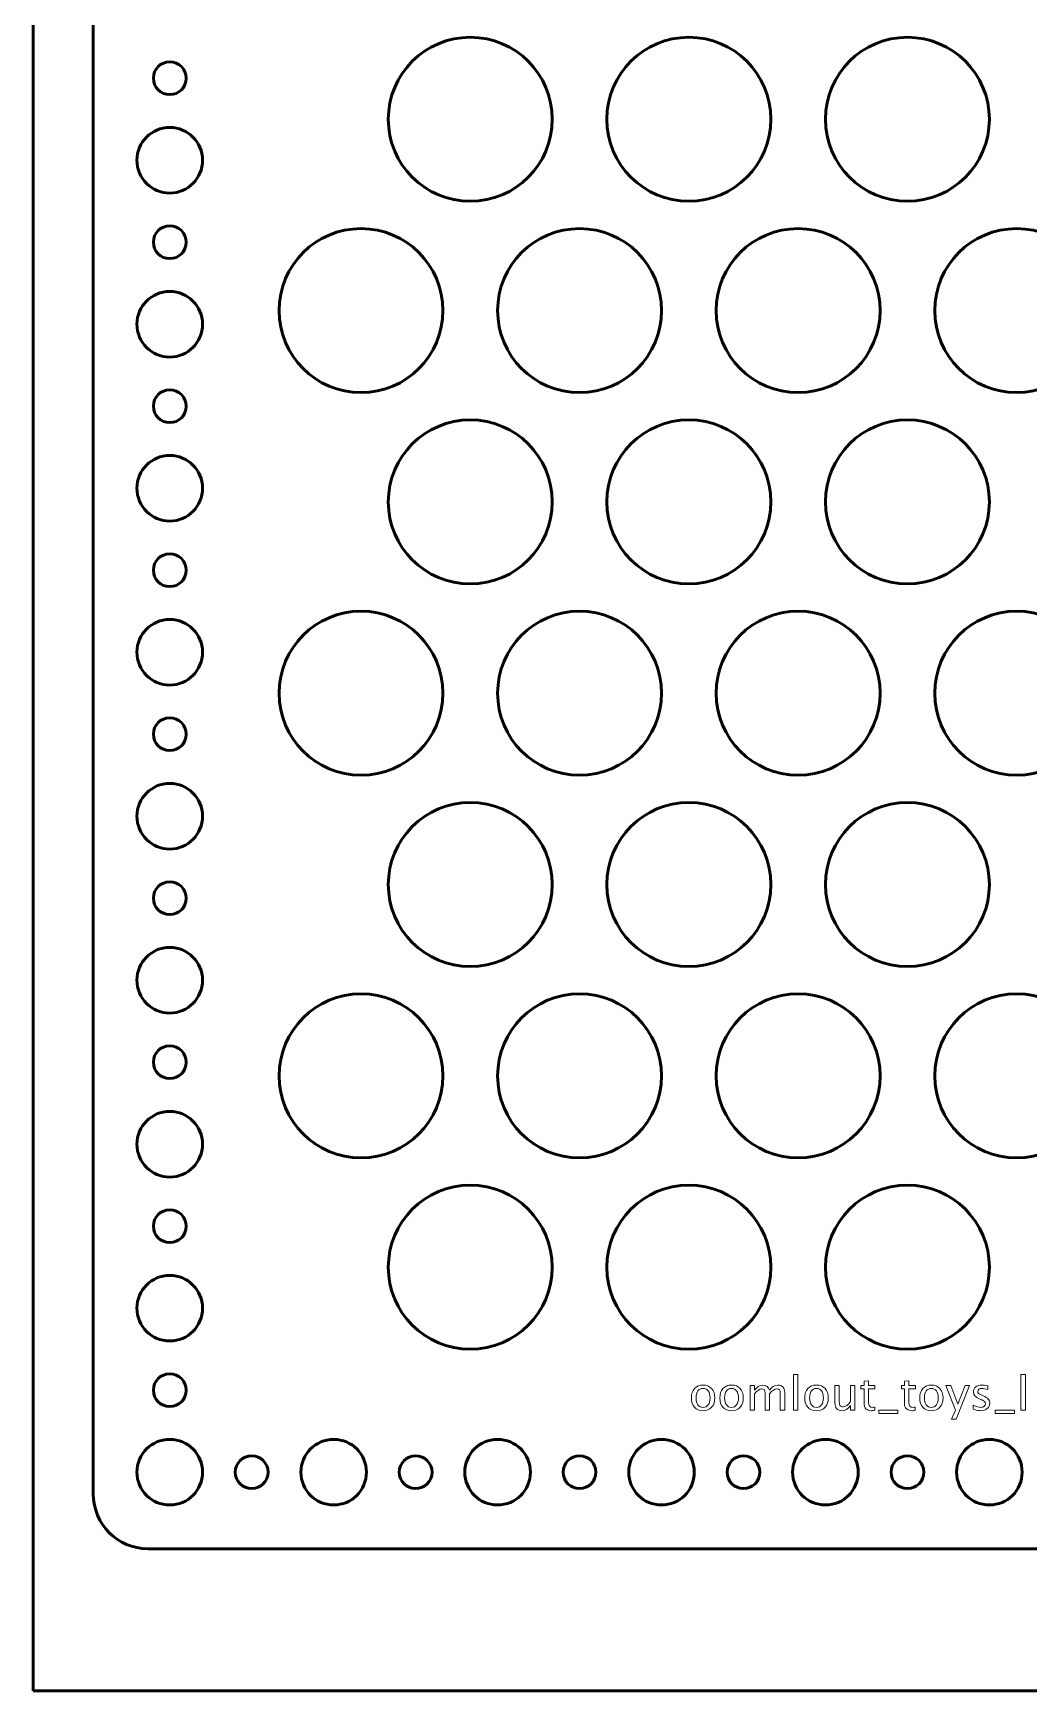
# Model space of a CAD drawing. Header units: centimetres. Extents: x -44 to 44, y -14.8 to 14.1.
# Drawn here: x -14 to -4.89, y -14.75 to 0.41 of the extents above; entities that cross this region are included whole.
import ezdxf

# ---------------------------------------------------------------- set-up
doc = ezdxf.new("R2010")
doc.units = ezdxf.units.CM
doc.header["$MEASUREMENT"] = 0
doc.layers.add('Layer 1', color=7, linetype='Continuous')

msp = doc.modelspace()

# ---------------------------------------------------------------- linework, layer by layer
at = {"layer": 'Layer 1', "color": 4, "lineweight": 53}
msp.add_lwpolyline([(-14, -14.75), (14, -14.75), (14, 8.75), (-14, 8.75), (-14, -14.75)], close=True, dxfattribs=at)
at = {"layer": 'Layer 1', "lineweight": 53}
for centre, major_axis in [((-9.99998, -0.37502), (0, 0.75002)), ((-7.99998, -0.37502), (0, 0.75002)), ((-5.99998, -0.37502), (0, 0.75002)), ((-12.75, 0), (0, 0.15)), ((-12.74999, -0.75001), (0, 0.30001)), ((-12.75, -1.5), (0, 0.15)), ((-10.99998, -2.12502), (0, 0.75002)), ((-8.99998, -2.12502), (0, 0.75002)), ((-6.99998, -2.12502), (0, 0.75002)), ((-4.99998, -2.12502), (0, 0.75002)), ((-12.74999, -2.25001), (0, 0.30001)), ((-12.75, -3), (0, 0.15)), ((-9.99998, -3.87502), (0, 0.75002)), ((-7.99998, -3.87502), (0, 0.75002)), ((-5.99998, -3.87502), (0, 0.75002)), ((-12.74999, -3.75001), (0, 0.30001)), ((-12.75, -4.5), (0, 0.15)), ((-12.74999, -5.25001), (0, 0.30001)), ((-10.99998, -5.62502), (0, 0.75002)), ((-8.99998, -5.62502), (0, 0.75002)), ((-6.99998, -5.62502), (0, 0.75002)), ((-4.99998, -5.62502), (0, 0.75002)), ((-12.75, -6), (0, 0.15)), ((-12.74999, -6.75001), (0, 0.30001)), ((-9.99998, -7.37502), (0, 0.75002)), ((-7.99998, -7.37502), (0, 0.75002)), ((-5.99998, -7.37502), (0, 0.75002)), ((-12.75, -7.5), (0, 0.15)), ((-12.74999, -8.25001), (0, 0.30001)), ((-10.99998, -9.12502), (0, 0.75002)), ((-8.99998, -9.12502), (0, 0.75002)), ((-6.99998, -9.12502), (0, 0.75002)), ((-4.99998, -9.12502), (0, 0.75002)), ((-12.75, -9), (0, 0.15)), ((-12.74999, -9.75001), (0, 0.30001)), ((-9.99998, -10.87502), (0, 0.75002)), ((-7.99998, -10.87502), (0, 0.75002)), ((-5.99998, -10.87502), (0, 0.75002)), ((-12.75, -10.5), (0, 0.15)), ((-12.74999, -11.25001), (0, 0.30001)), ((-12.75, -12), (0, 0.15)), ((-12.74999, -12.75001), (0, 0.30001))]:
    msp.add_ellipse(centre, major_axis=major_axis, ratio=1, dxfattribs=at)
for points, knots in [([(-13.45, -12.95), (-13.45, -12.95), (-13.45, 6.95), (-13.45, 6.95), (-13.45, 6.95), (-13.45, 7.22614), (-13.22614, 7.45), (-12.95, 7.45), (-12.95, 7.45), (-12.95, 7.45), (12.95, 7.45), (12.95, 7.45), (12.95, 7.45), (13.22614, 7.45), (13.45, 7.22614), (13.45, 6.95), (13.45, 6.95), (13.45, 6.95), (13.45, -12.95), (13.45, -12.95), (13.45, -12.95), (13.45, -13.22614), (13.22614, -13.45), (12.95, -13.45), (12.95, -13.45), (12.95, -13.45), (-12.95, -13.45), (-12.95, -13.45), (-12.95, -13.45), (-13.22614, -13.45), (-13.45, -13.22614), (-13.45, -12.95)], [0, 0, 0, 0, 0.11111111, 0.11111111, 0.11111111, 0.11111111, 0.22222222, 0.22222222, 0.22222222, 0.22222222, 0.33333333, 0.33333333, 0.33333333, 0.33333333, 0.44444444, 0.44444444, 0.44444444, 0.44444444, 0.55555556, 0.55555556, 0.55555556, 0.55555556, 0.66666667, 0.66666667, 0.66666667, 0.66666667, 0.77777778, 0.77777778, 0.77777778, 0.77777778, 1, 1, 1, 1]), ([(-11.55, -12.75), (-11.55, -12.58431), (-11.41569, -12.45), (-11.25, -12.45), (-11.25, -12.45), (-11.08431, -12.45), (-10.95, -12.58431), (-10.95, -12.75), (-10.95, -12.75), (-10.95, -12.91569), (-11.08431, -13.05), (-11.25, -13.05), (-11.25, -13.05), (-11.41569, -13.05), (-11.55, -12.91569), (-11.55, -12.75)], [0, 0, 0, 0, 0.2, 0.2, 0.2, 0.2, 0.4, 0.4, 0.4, 0.4, 0.6, 0.6, 0.6, 0.6, 1, 1, 1, 1]), ([(-10.05, -12.75), (-10.05, -12.58431), (-9.91569, -12.45), (-9.75, -12.45), (-9.75, -12.45), (-9.58431, -12.45), (-9.45, -12.58431), (-9.45, -12.75), (-9.45, -12.75), (-9.45, -12.91569), (-9.58431, -13.05), (-9.75, -13.05), (-9.75, -13.05), (-9.91569, -13.05), (-10.05, -12.91569), (-10.05, -12.75)], [0, 0, 0, 0, 0.2, 0.2, 0.2, 0.2, 0.4, 0.4, 0.4, 0.4, 0.6, 0.6, 0.6, 0.6, 1, 1, 1, 1]), ([(-8.55, -12.75), (-8.55, -12.58431), (-8.41569, -12.45), (-8.25, -12.45), (-8.25, -12.45), (-8.08431, -12.45), (-7.95, -12.58431), (-7.95, -12.75), (-7.95, -12.75), (-7.95, -12.91569), (-8.08431, -13.05), (-8.25, -13.05), (-8.25, -13.05), (-8.41569, -13.05), (-8.55, -12.91569), (-8.55, -12.75)], [0, 0, 0, 0, 0.2, 0.2, 0.2, 0.2, 0.4, 0.4, 0.4, 0.4, 0.6, 0.6, 0.6, 0.6, 1, 1, 1, 1]), ([(-7.05, -12.75), (-7.05, -12.58431), (-6.91569, -12.45), (-6.75, -12.45), (-6.75, -12.45), (-6.58431, -12.45), (-6.45, -12.58431), (-6.45, -12.75), (-6.45, -12.75), (-6.45, -12.91569), (-6.58431, -13.05), (-6.75, -13.05), (-6.75, -13.05), (-6.91569, -13.05), (-7.05, -12.91569), (-7.05, -12.75)], [0, 0, 0, 0, 0.2, 0.2, 0.2, 0.2, 0.4, 0.4, 0.4, 0.4, 0.6, 0.6, 0.6, 0.6, 1, 1, 1, 1]), ([(-5.55, -12.75), (-5.55, -12.58431), (-5.41569, -12.45), (-5.25, -12.45), (-5.25, -12.45), (-5.08431, -12.45), (-4.95, -12.58431), (-4.95, -12.75), (-4.95, -12.75), (-4.95, -12.91569), (-5.08431, -13.05), (-5.25, -13.05), (-5.25, -13.05), (-5.41569, -13.05), (-5.55, -12.91569), (-5.55, -12.75)], [0, 0, 0, 0, 0.2, 0.2, 0.2, 0.2, 0.4, 0.4, 0.4, 0.4, 0.6, 0.6, 0.6, 0.6, 1, 1, 1, 1]), ([(-12.15, -12.75), (-12.15, -12.66716), (-12.08284, -12.6), (-12, -12.6), (-12, -12.6), (-11.91716, -12.6), (-11.85, -12.66716), (-11.85, -12.75), (-11.85, -12.75), (-11.85, -12.83284), (-11.91716, -12.9), (-12, -12.9), (-12, -12.9), (-12.08284, -12.9), (-12.15, -12.83284), (-12.15, -12.75)], [0, 0, 0, 0, 0.2, 0.2, 0.2, 0.2, 0.4, 0.4, 0.4, 0.4, 0.6, 0.6, 0.6, 0.6, 1, 1, 1, 1]), ([(-10.65, -12.75), (-10.65, -12.66716), (-10.58284, -12.6), (-10.5, -12.6), (-10.5, -12.6), (-10.41716, -12.6), (-10.35, -12.66716), (-10.35, -12.75), (-10.35, -12.75), (-10.35, -12.83284), (-10.41716, -12.9), (-10.5, -12.9), (-10.5, -12.9), (-10.58284, -12.9), (-10.65, -12.83284), (-10.65, -12.75)], [0, 0, 0, 0, 0.2, 0.2, 0.2, 0.2, 0.4, 0.4, 0.4, 0.4, 0.6, 0.6, 0.6, 0.6, 1, 1, 1, 1]), ([(-9.15, -12.75), (-9.15, -12.66716), (-9.08284, -12.6), (-9, -12.6), (-9, -12.6), (-8.91716, -12.6), (-8.85, -12.66716), (-8.85, -12.75), (-8.85, -12.75), (-8.85, -12.83284), (-8.91716, -12.9), (-9, -12.9), (-9, -12.9), (-9.08284, -12.9), (-9.15, -12.83284), (-9.15, -12.75)], [0, 0, 0, 0, 0.2, 0.2, 0.2, 0.2, 0.4, 0.4, 0.4, 0.4, 0.6, 0.6, 0.6, 0.6, 1, 1, 1, 1]), ([(-7.65, -12.75), (-7.65, -12.66716), (-7.58284, -12.6), (-7.5, -12.6), (-7.5, -12.6), (-7.41716, -12.6), (-7.35, -12.66716), (-7.35, -12.75), (-7.35, -12.75), (-7.35, -12.83284), (-7.41716, -12.9), (-7.5, -12.9), (-7.5, -12.9), (-7.58284, -12.9), (-7.65, -12.83284), (-7.65, -12.75)], [0, 0, 0, 0, 0.2, 0.2, 0.2, 0.2, 0.4, 0.4, 0.4, 0.4, 0.6, 0.6, 0.6, 0.6, 1, 1, 1, 1]), ([(-6.15, -12.75), (-6.15, -12.66716), (-6.08284, -12.6), (-6, -12.6), (-6, -12.6), (-5.91716, -12.6), (-5.85, -12.66716), (-5.85, -12.75), (-5.85, -12.75), (-5.85, -12.83284), (-5.91716, -12.9), (-6, -12.9), (-6, -12.9), (-6.08284, -12.9), (-6.15, -12.83284), (-6.15, -12.75)], [0, 0, 0, 0, 0.2, 0.2, 0.2, 0.2, 0.4, 0.4, 0.4, 0.4, 0.6, 0.6, 0.6, 0.6, 1, 1, 1, 1])]:
    msp.add_open_spline(points, degree=3, knots=knots, dxfattribs=at)
at = {"layer": 'Layer 1', "color": 5, "lineweight": 9}
for points, knots in [([(-7.86959, -12.1876), (-7.90254, -12.1876), (-7.92864, -12.17709), (-7.94783, -12.15606), (-7.94783, -12.15606), (-7.96709, -12.13504), (-7.97669, -12.10646), (-7.97669, -12.07041), (-7.97669, -12.07041), (-7.97669, -12.03443), (-7.96709, -12.00592), (-7.94783, -11.98497), (-7.94783, -11.98497), (-7.92864, -11.96401), (-7.90254, -11.9535), (-7.86959, -11.9535), (-7.86959, -11.9535), (-7.83664, -11.9535), (-7.81053, -11.96401), (-7.79134, -11.98497), (-7.79134, -11.98497), (-7.77208, -12.00592), (-7.76249, -12.03443), (-7.76249, -12.07041), (-7.76249, -12.07041), (-7.76249, -12.10646), (-7.77208, -12.13504), (-7.79134, -12.15606), (-7.79134, -12.15606), (-7.81053, -12.17709), (-7.83664, -12.1876), (-7.86959, -12.1876)], [0, 0, 0, 0, 0.11111111, 0.11111111, 0.11111111, 0.11111111, 0.22222222, 0.22222222, 0.22222222, 0.22222222, 0.33333333, 0.33333333, 0.33333333, 0.33333333, 0.44444444, 0.44444444, 0.44444444, 0.44444444, 0.55555556, 0.55555556, 0.55555556, 0.55555556, 0.66666667, 0.66666667, 0.66666667, 0.66666667, 0.77777778, 0.77777778, 0.77777778, 0.77777778, 1, 1, 1, 1]), ([(-7.60952, -12.1876), (-7.64247, -12.1876), (-7.66857, -12.17709), (-7.68776, -12.15606), (-7.68776, -12.15606), (-7.70702, -12.13504), (-7.71662, -12.10646), (-7.71662, -12.07041), (-7.71662, -12.07041), (-7.71662, -12.03443), (-7.70702, -12.00592), (-7.68776, -11.98497), (-7.68776, -11.98497), (-7.66857, -11.96401), (-7.64247, -11.9535), (-7.60952, -11.9535), (-7.60952, -11.9535), (-7.57657, -11.9535), (-7.55046, -11.96401), (-7.53127, -11.98497), (-7.53127, -11.98497), (-7.51201, -12.00592), (-7.50242, -12.03443), (-7.50242, -12.07041), (-7.50242, -12.07041), (-7.50242, -12.10646), (-7.51201, -12.13504), (-7.53127, -12.15606), (-7.53127, -12.15606), (-7.55046, -12.17709), (-7.57657, -12.1876), (-7.60952, -12.1876)], [0, 0, 0, 0, 0.11111111, 0.11111111, 0.11111111, 0.11111111, 0.22222222, 0.22222222, 0.22222222, 0.22222222, 0.33333333, 0.33333333, 0.33333333, 0.33333333, 0.44444444, 0.44444444, 0.44444444, 0.44444444, 0.55555556, 0.55555556, 0.55555556, 0.55555556, 0.66666667, 0.66666667, 0.66666667, 0.66666667, 0.77777778, 0.77777778, 0.77777778, 0.77777778, 1, 1, 1, 1]), ([(-7.43877, -12.18252), (-7.43877, -12.18252), (-7.43877, -11.95816), (-7.43877, -11.95816), (-7.43877, -11.95816), (-7.43877, -11.95816), (-7.39813, -11.95816), (-7.39813, -11.95816), (-7.39813, -11.95816), (-7.39813, -11.95816), (-7.39813, -12.00056), (-7.39813, -12.00056), (-7.39813, -12.00056), (-7.3783, -11.96916), (-7.3529, -11.9535), (-7.32179, -11.9535), (-7.32179, -11.9535), (-7.2918, -11.9535), (-7.27141, -11.96916), (-7.26055, -12.00056), (-7.26055, -12.00056), (-7.24129, -11.96888), (-7.21617, -11.95308), (-7.18534, -11.95308), (-7.18534, -11.95308), (-7.16565, -11.95308), (-7.15034, -11.95886), (-7.13941, -11.9705), (-7.13941, -11.9705), (-7.12847, -11.98214), (-7.12297, -11.99844), (-7.12297, -12.0194), (-7.12297, -12.0194), (-7.12297, -12.0194), (-7.12297, -12.18252), (-7.12297, -12.18252), (-7.12297, -12.18252), (-7.12297, -12.18252), (-7.16361, -12.18252), (-7.16361, -12.18252), (-7.16361, -12.18252), (-7.16361, -12.18252), (-7.16361, -12.0261), (-7.16361, -12.0261), (-7.16361, -12.0261), (-7.16361, -12.00056), (-7.17377, -11.98779), (-7.19409, -11.98779), (-7.19409, -11.98779), (-7.21518, -11.98779), (-7.23734, -12.00268), (-7.26055, -12.03252), (-7.26055, -12.03252), (-7.26055, -12.03252), (-7.26055, -12.18252), (-7.26055, -12.18252), (-7.26055, -12.18252), (-7.26055, -12.18252), (-7.30119, -12.18252), (-7.30119, -12.18252), (-7.30119, -12.18252), (-7.30119, -12.18252), (-7.30119, -12.02596), (-7.30119, -12.02596), (-7.30119, -12.02596), (-7.30119, -12.00021), (-7.31149, -11.98736), (-7.33216, -11.98736), (-7.33216, -11.98736), (-7.35269, -11.98736), (-7.37471, -12.00232), (-7.39813, -12.03231), (-7.39813, -12.03231), (-7.39813, -12.03231), (-7.39813, -12.18252), (-7.39813, -12.18252), (-7.39813, -12.18252), (-7.39813, -12.18252), (-7.43877, -12.18252), (-7.43877, -12.18252)], [0, 0, 0, 0, 0.04761905, 0.04761905, 0.04761905, 0.04761905, 0.0952381, 0.0952381, 0.0952381, 0.0952381, 0.14285714, 0.14285714, 0.14285714, 0.14285714, 0.19047619, 0.19047619, 0.19047619, 0.19047619, 0.23809524, 0.23809524, 0.23809524, 0.23809524, 0.28571429, 0.28571429, 0.28571429, 0.28571429, 0.33333333, 0.33333333, 0.33333333, 0.33333333, 0.38095238, 0.38095238, 0.38095238, 0.38095238, 0.42857143, 0.42857143, 0.42857143, 0.42857143, 0.47619048, 0.47619048, 0.47619048, 0.47619048, 0.52380952, 0.52380952, 0.52380952, 0.52380952, 0.57142857, 0.57142857, 0.57142857, 0.57142857, 0.61904762, 0.61904762, 0.61904762, 0.61904762, 0.66666667, 0.66666667, 0.66666667, 0.66666667, 0.71428571, 0.71428571, 0.71428571, 0.71428571, 0.76190476, 0.76190476, 0.76190476, 0.76190476, 0.80952381, 0.80952381, 0.80952381, 0.80952381, 0.85714286, 0.85714286, 0.85714286, 0.85714286, 0.9047619, 0.9047619, 0.9047619, 0.9047619, 1, 1, 1, 1]), ([(-7.04352, -12.18252), (-7.04352, -12.18252), (-7.04352, -11.85613), (-7.04352, -11.85613), (-7.04352, -11.85613), (-7.04352, -11.85613), (-7.00288, -11.85613), (-7.00288, -11.85613), (-7.00288, -11.85613), (-7.00288, -11.85613), (-7.00288, -12.18252), (-7.00288, -12.18252), (-7.00288, -12.18252), (-7.00288, -12.18252), (-7.04352, -12.18252), (-7.04352, -12.18252)], [0, 0, 0, 0, 0.2, 0.2, 0.2, 0.2, 0.4, 0.4, 0.4, 0.4, 0.6, 0.6, 0.6, 0.6, 1, 1, 1, 1]), ([(-6.83186, -12.1876), (-6.86481, -12.1876), (-6.89091, -12.17709), (-6.9101, -12.15606), (-6.9101, -12.15606), (-6.92936, -12.13504), (-6.93896, -12.10646), (-6.93896, -12.07041), (-6.93896, -12.07041), (-6.93896, -12.03443), (-6.92936, -12.00592), (-6.9101, -11.98497), (-6.9101, -11.98497), (-6.89091, -11.96401), (-6.86481, -11.9535), (-6.83186, -11.9535), (-6.83186, -11.9535), (-6.79891, -11.9535), (-6.7728, -11.96401), (-6.75361, -11.98497), (-6.75361, -11.98497), (-6.73435, -12.00592), (-6.72476, -12.03443), (-6.72476, -12.07041), (-6.72476, -12.07041), (-6.72476, -12.10646), (-6.73435, -12.13504), (-6.75361, -12.15606), (-6.75361, -12.15606), (-6.7728, -12.17709), (-6.79891, -12.1876), (-6.83186, -12.1876)], [0, 0, 0, 0, 0.11111111, 0.11111111, 0.11111111, 0.11111111, 0.22222222, 0.22222222, 0.22222222, 0.22222222, 0.33333333, 0.33333333, 0.33333333, 0.33333333, 0.44444444, 0.44444444, 0.44444444, 0.44444444, 0.55555556, 0.55555556, 0.55555556, 0.55555556, 0.66666667, 0.66666667, 0.66666667, 0.66666667, 0.77777778, 0.77777778, 0.77777778, 0.77777778, 1, 1, 1, 1]), ([(-6.52056, -12.18252), (-6.52056, -12.18252), (-6.52056, -12.14033), (-6.52056, -12.14033), (-6.52056, -12.14033), (-6.54223, -12.17187), (-6.56854, -12.1876), (-6.59945, -12.1876), (-6.59945, -12.1876), (-6.61906, -12.1876), (-6.63465, -12.18146), (-6.64622, -12.16911), (-6.64622, -12.16911), (-6.65786, -12.15677), (-6.66365, -12.14019), (-6.66365, -12.11923), (-6.66365, -12.11923), (-6.66365, -12.11923), (-6.66365, -11.95816), (-6.66365, -11.95816), (-6.66365, -11.95816), (-6.66365, -11.95816), (-6.62301, -11.95816), (-6.62301, -11.95816), (-6.62301, -11.95816), (-6.62301, -11.95816), (-6.62301, -12.10597), (-6.62301, -12.10597), (-6.62301, -12.10597), (-6.62301, -12.12283), (-6.62054, -12.13475), (-6.61567, -12.14181), (-6.61567, -12.14181), (-6.61073, -12.14894), (-6.60255, -12.15246), (-6.59105, -12.15246), (-6.59105, -12.15246), (-6.56621, -12.15246), (-6.54265, -12.13617), (-6.52056, -12.1035), (-6.52056, -12.1035), (-6.52056, -12.1035), (-6.52056, -11.95816), (-6.52056, -11.95816), (-6.52056, -11.95816), (-6.52056, -11.95816), (-6.47993, -11.95816), (-6.47993, -11.95816), (-6.47993, -11.95816), (-6.47993, -11.95816), (-6.47993, -12.18252), (-6.47993, -12.18252), (-6.47993, -12.18252), (-6.47993, -12.18252), (-6.52056, -12.18252), (-6.52056, -12.18252)], [0, 0, 0, 0, 0.06666667, 0.06666667, 0.06666667, 0.06666667, 0.13333333, 0.13333333, 0.13333333, 0.13333333, 0.2, 0.2, 0.2, 0.2, 0.26666667, 0.26666667, 0.26666667, 0.26666667, 0.33333333, 0.33333333, 0.33333333, 0.33333333, 0.4, 0.4, 0.4, 0.4, 0.46666667, 0.46666667, 0.46666667, 0.46666667, 0.53333333, 0.53333333, 0.53333333, 0.53333333, 0.6, 0.6, 0.6, 0.6, 0.66666667, 0.66666667, 0.66666667, 0.66666667, 0.73333333, 0.73333333, 0.73333333, 0.73333333, 0.8, 0.8, 0.8, 0.8, 0.86666667, 0.86666667, 0.86666667, 0.86666667, 1, 1, 1, 1]), ([(-6.29803, -12.18245), (-6.31059, -12.18591), (-6.32153, -12.1876), (-6.33077, -12.1876), (-6.33077, -12.1876), (-6.35151, -12.1876), (-6.36767, -12.18167), (-6.37924, -12.16982), (-6.37924, -12.16982), (-6.39088, -12.15797), (-6.39667, -12.14153), (-6.39667, -12.12043), (-6.39667, -12.12043), (-6.39667, -12.12043), (-6.39667, -11.98863), (-6.39667, -11.98863), (-6.39667, -11.98863), (-6.39667, -11.98863), (-6.42475, -11.98863), (-6.42475, -11.98863), (-6.42475, -11.98863), (-6.42475, -11.98863), (-6.42475, -11.95816), (-6.42475, -11.95816), (-6.42475, -11.95816), (-6.42475, -11.95816), (-6.39667, -11.95816), (-6.39667, -11.95816), (-6.39667, -11.95816), (-6.39667, -11.95816), (-6.39667, -11.91759), (-6.39667, -11.91759), (-6.39667, -11.91759), (-6.39667, -11.91759), (-6.35603, -11.91371), (-6.35603, -11.91371), (-6.35603, -11.91371), (-6.35603, -11.91371), (-6.35603, -11.95816), (-6.35603, -11.95816), (-6.35603, -11.95816), (-6.35603, -11.95816), (-6.29718, -11.95816), (-6.29718, -11.95816), (-6.29718, -11.95816), (-6.29718, -11.95816), (-6.29718, -11.98863), (-6.29718, -11.98863), (-6.29718, -11.98863), (-6.29718, -11.98863), (-6.35603, -11.98863), (-6.35603, -11.98863), (-6.35603, -11.98863), (-6.35603, -11.98863), (-6.35603, -12.11309), (-6.35603, -12.11309), (-6.35603, -12.11309), (-6.35603, -12.14244), (-6.34326, -12.15712), (-6.31779, -12.15712), (-6.31779, -12.15712), (-6.31235, -12.15712), (-6.30579, -12.1562), (-6.29803, -12.15444), (-6.29803, -12.15444), (-6.29803, -12.15444), (-6.29803, -12.18245), (-6.29803, -12.18245)], [0, 0, 0, 0, 0.05555556, 0.05555556, 0.05555556, 0.05555556, 0.11111111, 0.11111111, 0.11111111, 0.11111111, 0.16666667, 0.16666667, 0.16666667, 0.16666667, 0.22222222, 0.22222222, 0.22222222, 0.22222222, 0.27777778, 0.27777778, 0.27777778, 0.27777778, 0.33333333, 0.33333333, 0.33333333, 0.33333333, 0.38888889, 0.38888889, 0.38888889, 0.38888889, 0.44444444, 0.44444444, 0.44444444, 0.44444444, 0.5, 0.5, 0.5, 0.5, 0.55555556, 0.55555556, 0.55555556, 0.55555556, 0.61111111, 0.61111111, 0.61111111, 0.61111111, 0.66666667, 0.66666667, 0.66666667, 0.66666667, 0.72222222, 0.72222222, 0.72222222, 0.72222222, 0.77777778, 0.77777778, 0.77777778, 0.77777778, 0.83333333, 0.83333333, 0.83333333, 0.83333333, 0.88888889, 0.88888889, 0.88888889, 0.88888889, 1, 1, 1, 1]), ([(-5.92803, -12.18245), (-5.94059, -12.18591), (-5.95153, -12.1876), (-5.96077, -12.1876), (-5.96077, -12.1876), (-5.98151, -12.1876), (-5.99767, -12.18167), (-6.00924, -12.16982), (-6.00924, -12.16982), (-6.02088, -12.15797), (-6.02667, -12.14153), (-6.02667, -12.12043), (-6.02667, -12.12043), (-6.02667, -12.12043), (-6.02667, -11.98863), (-6.02667, -11.98863), (-6.02667, -11.98863), (-6.02667, -11.98863), (-6.05475, -11.98863), (-6.05475, -11.98863), (-6.05475, -11.98863), (-6.05475, -11.98863), (-6.05475, -11.95816), (-6.05475, -11.95816), (-6.05475, -11.95816), (-6.05475, -11.95816), (-6.02667, -11.95816), (-6.02667, -11.95816), (-6.02667, -11.95816), (-6.02667, -11.95816), (-6.02667, -11.91759), (-6.02667, -11.91759), (-6.02667, -11.91759), (-6.02667, -11.91759), (-5.98603, -11.91371), (-5.98603, -11.91371), (-5.98603, -11.91371), (-5.98603, -11.91371), (-5.98603, -11.95816), (-5.98603, -11.95816), (-5.98603, -11.95816), (-5.98603, -11.95816), (-5.92718, -11.95816), (-5.92718, -11.95816), (-5.92718, -11.95816), (-5.92718, -11.95816), (-5.92718, -11.98863), (-5.92718, -11.98863), (-5.92718, -11.98863), (-5.92718, -11.98863), (-5.98603, -11.98863), (-5.98603, -11.98863), (-5.98603, -11.98863), (-5.98603, -11.98863), (-5.98603, -12.11309), (-5.98603, -12.11309), (-5.98603, -12.11309), (-5.98603, -12.14244), (-5.97326, -12.15712), (-5.94779, -12.15712), (-5.94779, -12.15712), (-5.94235, -12.15712), (-5.93579, -12.1562), (-5.92803, -12.15444), (-5.92803, -12.15444), (-5.92803, -12.15444), (-5.92803, -12.18245), (-5.92803, -12.18245)], [0, 0, 0, 0, 0.05555556, 0.05555556, 0.05555556, 0.05555556, 0.11111111, 0.11111111, 0.11111111, 0.11111111, 0.16666667, 0.16666667, 0.16666667, 0.16666667, 0.22222222, 0.22222222, 0.22222222, 0.22222222, 0.27777778, 0.27777778, 0.27777778, 0.27777778, 0.33333333, 0.33333333, 0.33333333, 0.33333333, 0.38888889, 0.38888889, 0.38888889, 0.38888889, 0.44444444, 0.44444444, 0.44444444, 0.44444444, 0.5, 0.5, 0.5, 0.5, 0.55555556, 0.55555556, 0.55555556, 0.55555556, 0.61111111, 0.61111111, 0.61111111, 0.61111111, 0.66666667, 0.66666667, 0.66666667, 0.66666667, 0.72222222, 0.72222222, 0.72222222, 0.72222222, 0.77777778, 0.77777778, 0.77777778, 0.77777778, 0.83333333, 0.83333333, 0.83333333, 0.83333333, 0.88888889, 0.88888889, 0.88888889, 0.88888889, 1, 1, 1, 1]), ([(-5.78071, -12.1876), (-5.81366, -12.1876), (-5.83976, -12.17709), (-5.85895, -12.15606), (-5.85895, -12.15606), (-5.87821, -12.13504), (-5.88781, -12.10646), (-5.88781, -12.07041), (-5.88781, -12.07041), (-5.88781, -12.03443), (-5.87821, -12.00592), (-5.85895, -11.98497), (-5.85895, -11.98497), (-5.83976, -11.96401), (-5.81366, -11.9535), (-5.78071, -11.9535), (-5.78071, -11.9535), (-5.74776, -11.9535), (-5.72165, -11.96401), (-5.70246, -11.98497), (-5.70246, -11.98497), (-5.6832, -12.00592), (-5.67361, -12.03443), (-5.67361, -12.07041), (-5.67361, -12.07041), (-5.67361, -12.10646), (-5.6832, -12.13504), (-5.70246, -12.15606), (-5.70246, -12.15606), (-5.72165, -12.17709), (-5.74776, -12.1876), (-5.78071, -12.1876)], [0, 0, 0, 0, 0.11111111, 0.11111111, 0.11111111, 0.11111111, 0.22222222, 0.22222222, 0.22222222, 0.22222222, 0.33333333, 0.33333333, 0.33333333, 0.33333333, 0.44444444, 0.44444444, 0.44444444, 0.44444444, 0.55555556, 0.55555556, 0.55555556, 0.55555556, 0.66666667, 0.66666667, 0.66666667, 0.66666667, 0.77777778, 0.77777778, 0.77777778, 0.77777778, 1, 1, 1, 1]), ([(-5.5967, -12.26422), (-5.5967, -12.26422), (-5.56029, -12.1828), (-5.56029, -12.1828), (-5.56029, -12.1828), (-5.56029, -12.1828), (-5.64721, -11.95816), (-5.64721, -11.95816), (-5.64721, -11.95816), (-5.64721, -11.95816), (-5.60361, -11.95816), (-5.60361, -11.95816), (-5.60361, -11.95816), (-5.60361, -11.95816), (-5.53898, -12.12805), (-5.53898, -12.12805), (-5.53898, -12.12805), (-5.53898, -12.12805), (-5.47005, -11.95816), (-5.47005, -11.95816), (-5.47005, -11.95816), (-5.47005, -11.95816), (-5.43174, -11.95816), (-5.43174, -11.95816), (-5.43174, -11.95816), (-5.43174, -11.95816), (-5.55436, -12.26422), (-5.55436, -12.26422), (-5.55436, -12.26422), (-5.55436, -12.26422), (-5.5967, -12.26422), (-5.5967, -12.26422)], [0, 0, 0, 0, 0.11111111, 0.11111111, 0.11111111, 0.11111111, 0.22222222, 0.22222222, 0.22222222, 0.22222222, 0.33333333, 0.33333333, 0.33333333, 0.33333333, 0.44444444, 0.44444444, 0.44444444, 0.44444444, 0.55555556, 0.55555556, 0.55555556, 0.55555556, 0.66666667, 0.66666667, 0.66666667, 0.66666667, 0.77777778, 0.77777778, 0.77777778, 0.77777778, 1, 1, 1, 1]), ([(-5.39681, -12.17448), (-5.39681, -12.17448), (-5.39681, -12.13722), (-5.39681, -12.13722), (-5.39681, -12.13722), (-5.37021, -12.15049), (-5.34714, -12.15712), (-5.32746, -12.15712), (-5.32746, -12.15712), (-5.31575, -12.15712), (-5.30601, -12.15395), (-5.29832, -12.1476), (-5.29832, -12.1476), (-5.29063, -12.14132), (-5.28675, -12.13341), (-5.28675, -12.12389), (-5.28675, -12.12389), (-5.28675, -12.10999), (-5.29754, -12.09849), (-5.31913, -12.08939), (-5.31913, -12.08939), (-5.31913, -12.08939), (-5.34291, -12.0793), (-5.34291, -12.0793), (-5.34291, -12.0793), (-5.37798, -12.06476), (-5.39554, -12.04374), (-5.39554, -12.01643), (-5.39554, -12.01643), (-5.39554, -11.99689), (-5.38863, -11.98151), (-5.3748, -11.97029), (-5.3748, -11.97029), (-5.36097, -11.95907), (-5.34199, -11.9535), (-5.31793, -11.9535), (-5.31793, -11.9535), (-5.30544, -11.9535), (-5.28992, -11.95519), (-5.27151, -11.95865), (-5.27151, -11.95865), (-5.27151, -11.95865), (-5.26304, -11.96027), (-5.26304, -11.96027), (-5.26304, -11.96027), (-5.26304, -11.96027), (-5.26304, -11.99414), (-5.26304, -11.99414), (-5.26304, -11.99414), (-5.28569, -11.98736), (-5.30375, -11.98398), (-5.31723, -11.98398), (-5.31723, -11.98398), (-5.32908, -11.98398), (-5.33846, -11.98659), (-5.34559, -11.99174), (-5.34559, -11.99174), (-5.35265, -11.99689), (-5.35617, -12.0038), (-5.35617, -12.01248), (-5.35617, -12.01248), (-5.35617, -12.02469), (-5.3463, -12.03506), (-5.32647, -12.04346), (-5.32647, -12.04346), (-5.32647, -12.04346), (-5.30693, -12.05171), (-5.30693, -12.05171), (-5.30693, -12.05171), (-5.28477, -12.06102), (-5.26911, -12.0709), (-5.25994, -12.08127), (-5.25994, -12.08127), (-5.25069, -12.09165), (-5.24611, -12.10463), (-5.24611, -12.12015), (-5.24611, -12.12015), (-5.24611, -12.13983), (-5.25387, -12.15599), (-5.26946, -12.16862), (-5.26946, -12.16862), (-5.28498, -12.18125), (-5.30488, -12.1876), (-5.32908, -12.1876), (-5.32908, -12.1876), (-5.34771, -12.1876), (-5.37021, -12.18323), (-5.39681, -12.17448)], [0, 0, 0, 0, 0.04347826, 0.04347826, 0.04347826, 0.04347826, 0.08695652, 0.08695652, 0.08695652, 0.08695652, 0.13043478, 0.13043478, 0.13043478, 0.13043478, 0.17391304, 0.17391304, 0.17391304, 0.17391304, 0.2173913, 0.2173913, 0.2173913, 0.2173913, 0.26086957, 0.26086957, 0.26086957, 0.26086957, 0.30434783, 0.30434783, 0.30434783, 0.30434783, 0.34782609, 0.34782609, 0.34782609, 0.34782609, 0.39130435, 0.39130435, 0.39130435, 0.39130435, 0.43478261, 0.43478261, 0.43478261, 0.43478261, 0.47826087, 0.47826087, 0.47826087, 0.47826087, 0.52173913, 0.52173913, 0.52173913, 0.52173913, 0.56521739, 0.56521739, 0.56521739, 0.56521739, 0.60869565, 0.60869565, 0.60869565, 0.60869565, 0.65217391, 0.65217391, 0.65217391, 0.65217391, 0.69565217, 0.69565217, 0.69565217, 0.69565217, 0.73913043, 0.73913043, 0.73913043, 0.73913043, 0.7826087, 0.7826087, 0.7826087, 0.7826087, 0.82608696, 0.82608696, 0.82608696, 0.82608696, 0.86956522, 0.86956522, 0.86956522, 0.86956522, 0.91304348, 0.91304348, 0.91304348, 0.91304348, 1, 1, 1, 1]), ([(-4.96127, -12.18252), (-4.96127, -12.18252), (-4.96127, -11.85613), (-4.96127, -11.85613), (-4.96127, -11.85613), (-4.96127, -11.85613), (-4.92063, -11.85613), (-4.92063, -11.85613), (-4.92063, -11.85613), (-4.92063, -11.85613), (-4.92063, -12.18252), (-4.92063, -12.18252), (-4.92063, -12.18252), (-4.92063, -12.18252), (-4.96127, -12.18252), (-4.96127, -12.18252)], [0, 0, 0, 0, 0.2, 0.2, 0.2, 0.2, 0.4, 0.4, 0.4, 0.4, 0.6, 0.6, 0.6, 0.6, 1, 1, 1, 1]), ([(-7.86966, -12.15712), (-7.84955, -12.15712), (-7.83389, -12.14957), (-7.82274, -12.1344), (-7.82274, -12.1344), (-7.81166, -12.1193), (-7.80609, -12.09792), (-7.80609, -12.07041), (-7.80609, -12.07041), (-7.80609, -12.04296), (-7.81166, -12.02165), (-7.82274, -12.00656), (-7.82274, -12.00656), (-7.83389, -11.99153), (-7.84955, -11.98398), (-7.86966, -11.98398), (-7.86966, -11.98398), (-7.88984, -11.98398), (-7.9055, -11.99153), (-7.91651, -12.00656), (-7.91651, -12.00656), (-7.92758, -12.02165), (-7.93309, -12.04296), (-7.93309, -12.07041), (-7.93309, -12.07041), (-7.93309, -12.09792), (-7.92758, -12.1193), (-7.91651, -12.1344), (-7.91651, -12.1344), (-7.9055, -12.14957), (-7.88984, -12.15712), (-7.86966, -12.15712)], [0, 0, 0, 0, 0.11111111, 0.11111111, 0.11111111, 0.11111111, 0.22222222, 0.22222222, 0.22222222, 0.22222222, 0.33333333, 0.33333333, 0.33333333, 0.33333333, 0.44444444, 0.44444444, 0.44444444, 0.44444444, 0.55555556, 0.55555556, 0.55555556, 0.55555556, 0.66666667, 0.66666667, 0.66666667, 0.66666667, 0.77777778, 0.77777778, 0.77777778, 0.77777778, 1, 1, 1, 1]), ([(-7.60959, -12.15712), (-7.58948, -12.15712), (-7.57382, -12.14957), (-7.56267, -12.1344), (-7.56267, -12.1344), (-7.55159, -12.1193), (-7.54602, -12.09792), (-7.54602, -12.07041), (-7.54602, -12.07041), (-7.54602, -12.04296), (-7.55159, -12.02165), (-7.56267, -12.00656), (-7.56267, -12.00656), (-7.57382, -11.99153), (-7.58948, -11.98398), (-7.60959, -11.98398), (-7.60959, -11.98398), (-7.62977, -11.98398), (-7.64543, -11.99153), (-7.65644, -12.00656), (-7.65644, -12.00656), (-7.66751, -12.02165), (-7.67302, -12.04296), (-7.67302, -12.07041), (-7.67302, -12.07041), (-7.67302, -12.09792), (-7.66751, -12.1193), (-7.65644, -12.1344), (-7.65644, -12.1344), (-7.64543, -12.14957), (-7.62977, -12.15712), (-7.60959, -12.15712)], [0, 0, 0, 0, 0.11111111, 0.11111111, 0.11111111, 0.11111111, 0.22222222, 0.22222222, 0.22222222, 0.22222222, 0.33333333, 0.33333333, 0.33333333, 0.33333333, 0.44444444, 0.44444444, 0.44444444, 0.44444444, 0.55555556, 0.55555556, 0.55555556, 0.55555556, 0.66666667, 0.66666667, 0.66666667, 0.66666667, 0.77777778, 0.77777778, 0.77777778, 0.77777778, 1, 1, 1, 1]), ([(-6.83193, -12.15712), (-6.81182, -12.15712), (-6.79616, -12.14957), (-6.78501, -12.1344), (-6.78501, -12.1344), (-6.77393, -12.1193), (-6.76836, -12.09792), (-6.76836, -12.07041), (-6.76836, -12.07041), (-6.76836, -12.04296), (-6.77393, -12.02165), (-6.78501, -12.00656), (-6.78501, -12.00656), (-6.79616, -11.99153), (-6.81182, -11.98398), (-6.83193, -11.98398), (-6.83193, -11.98398), (-6.85211, -11.98398), (-6.86777, -11.99153), (-6.87878, -12.00656), (-6.87878, -12.00656), (-6.88985, -12.02165), (-6.89536, -12.04296), (-6.89536, -12.07041), (-6.89536, -12.07041), (-6.89536, -12.09792), (-6.88985, -12.1193), (-6.87878, -12.1344), (-6.87878, -12.1344), (-6.86777, -12.14957), (-6.85211, -12.15712), (-6.83193, -12.15712)], [0, 0, 0, 0, 0.11111111, 0.11111111, 0.11111111, 0.11111111, 0.22222222, 0.22222222, 0.22222222, 0.22222222, 0.33333333, 0.33333333, 0.33333333, 0.33333333, 0.44444444, 0.44444444, 0.44444444, 0.44444444, 0.55555556, 0.55555556, 0.55555556, 0.55555556, 0.66666667, 0.66666667, 0.66666667, 0.66666667, 0.77777778, 0.77777778, 0.77777778, 0.77777778, 1, 1, 1, 1]), ([(-5.78078, -12.15712), (-5.76067, -12.15712), (-5.74501, -12.14957), (-5.73386, -12.1344), (-5.73386, -12.1344), (-5.72278, -12.1193), (-5.71721, -12.09792), (-5.71721, -12.07041), (-5.71721, -12.07041), (-5.71721, -12.04296), (-5.72278, -12.02165), (-5.73386, -12.00656), (-5.73386, -12.00656), (-5.74501, -11.99153), (-5.76067, -11.98398), (-5.78078, -11.98398), (-5.78078, -11.98398), (-5.80096, -11.98398), (-5.81662, -11.99153), (-5.82763, -12.00656), (-5.82763, -12.00656), (-5.8387, -12.02165), (-5.84421, -12.04296), (-5.84421, -12.07041), (-5.84421, -12.07041), (-5.84421, -12.09792), (-5.8387, -12.1193), (-5.82763, -12.1344), (-5.82763, -12.1344), (-5.81662, -12.14957), (-5.80096, -12.15712), (-5.78078, -12.15712)], [0, 0, 0, 0, 0.11111111, 0.11111111, 0.11111111, 0.11111111, 0.22222222, 0.22222222, 0.22222222, 0.22222222, 0.33333333, 0.33333333, 0.33333333, 0.33333333, 0.44444444, 0.44444444, 0.44444444, 0.44444444, 0.55555556, 0.55555556, 0.55555556, 0.55555556, 0.66666667, 0.66666667, 0.66666667, 0.66666667, 0.77777778, 0.77777778, 0.77777778, 0.77777778, 1, 1, 1, 1]), ([(-6.26289, -12.213), (-6.26289, -12.213), (-6.26289, -12.18252), (-6.26289, -12.18252), (-6.26289, -12.18252), (-6.26289, -12.18252), (-6.08678, -12.18252), (-6.08678, -12.18252), (-6.08678, -12.18252), (-6.08678, -12.18252), (-6.08678, -12.213), (-6.08678, -12.213), (-6.08678, -12.213), (-6.08678, -12.213), (-6.26289, -12.213), (-6.26289, -12.213)], [0, 0, 0, 0, 0.2, 0.2, 0.2, 0.2, 0.4, 0.4, 0.4, 0.4, 0.6, 0.6, 0.6, 0.6, 1, 1, 1, 1]), ([(-5.1958, -12.213), (-5.1958, -12.213), (-5.1958, -12.18252), (-5.1958, -12.18252), (-5.1958, -12.18252), (-5.1958, -12.18252), (-5.01969, -12.18252), (-5.01969, -12.18252), (-5.01969, -12.18252), (-5.01969, -12.18252), (-5.01969, -12.213), (-5.01969, -12.213), (-5.01969, -12.213), (-5.01969, -12.213), (-5.1958, -12.213), (-5.1958, -12.213)], [0, 0, 0, 0, 0.2, 0.2, 0.2, 0.2, 0.4, 0.4, 0.4, 0.4, 0.6, 0.6, 0.6, 0.6, 1, 1, 1, 1])]:
    msp.add_open_spline(points, degree=3, knots=knots, dxfattribs=at)

doc.saveas('drawing.dxf')
